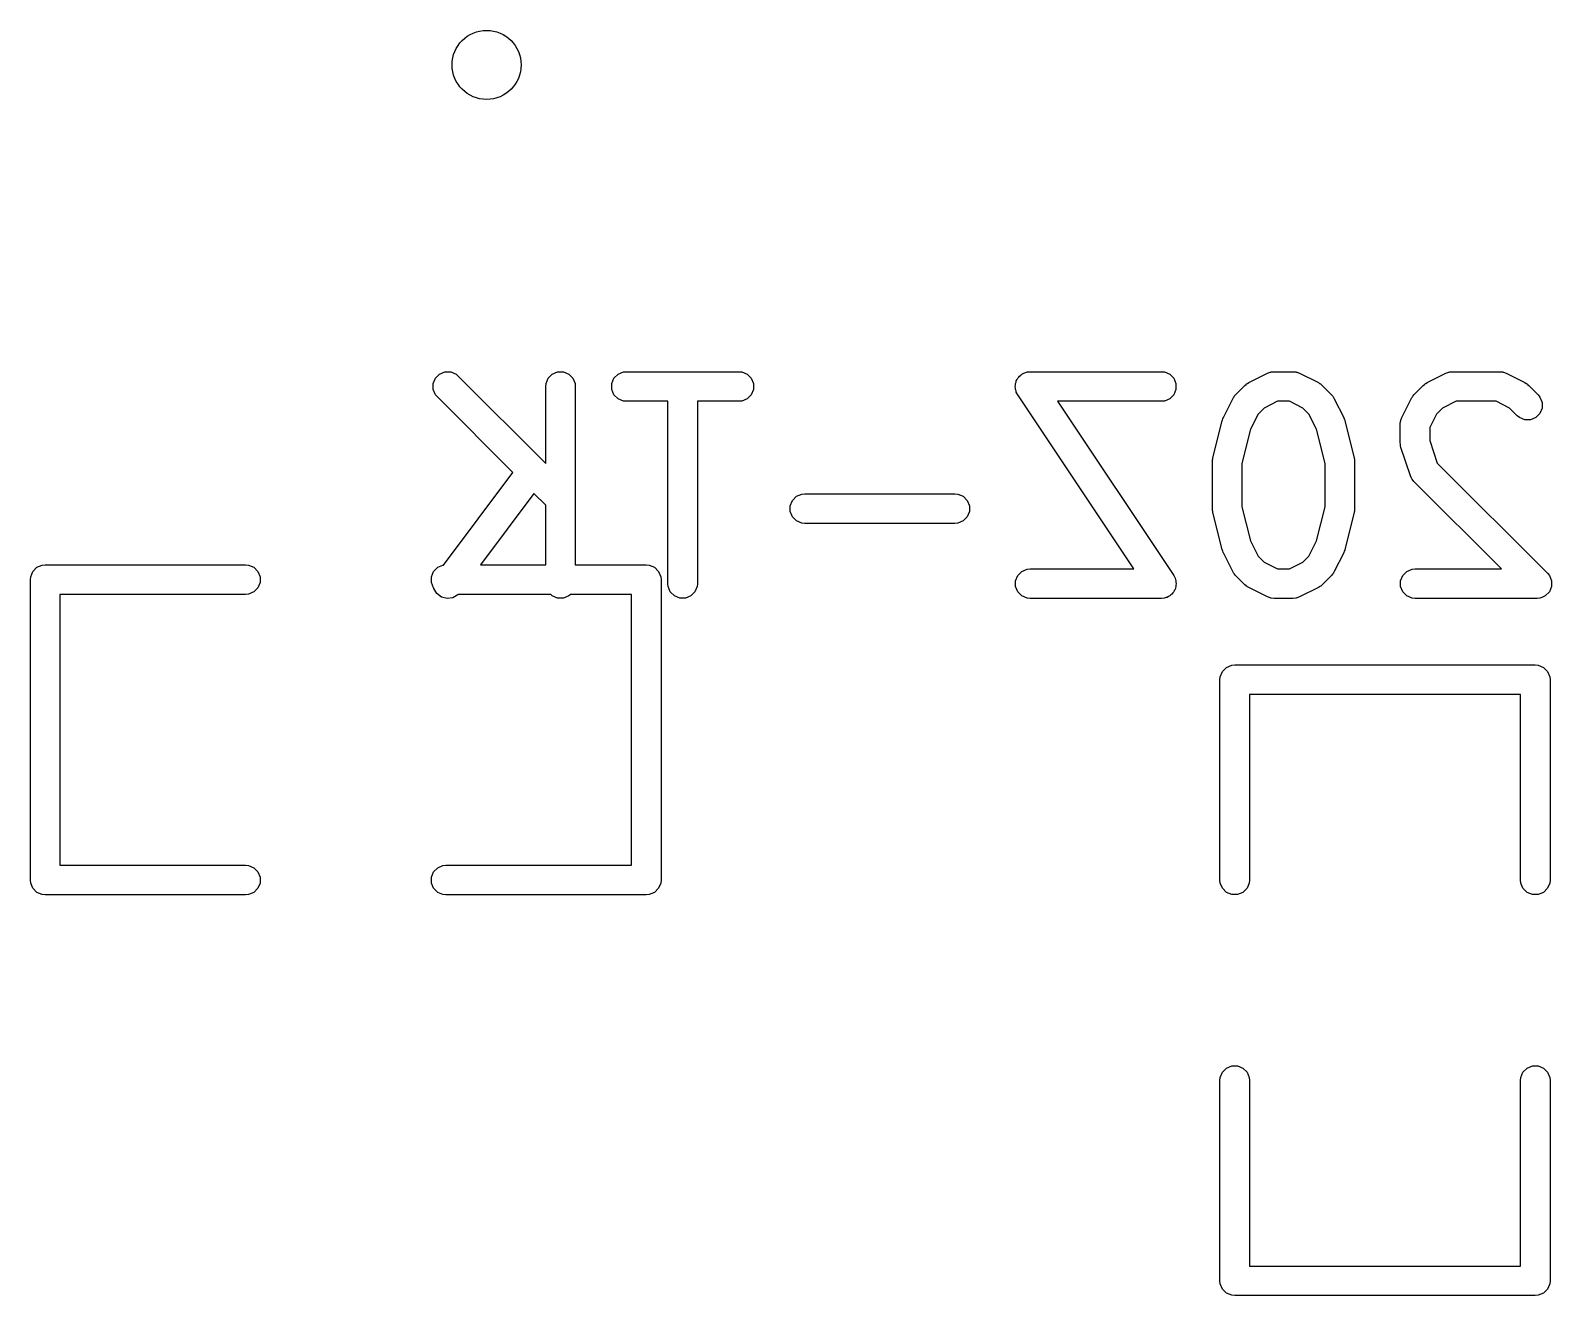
# Model space of a CAD drawing. Extents: x -2.1 to 1.75, y 0.25 to 2.72.
# Drawn here: x -1.3705 to -1.0667, y 1.582 to 1.8346 of the extents above; entities that cross this region are included whole.
import ezdxf

# ---------------------------------------------------------------- set-up
doc = ezdxf.new("R2010")
doc.units = 0
doc.header["$MEASUREMENT"] = 0
doc.layers.add('BLACK', color=7, linetype='CONTINUOUS')

msp = doc.modelspace()

# ---------------------------------------------------------------- linework, layer by layer
at = {"layer": 'BLACK', "linetype": 'CONTINUOUS'}
for p, q in [((-1.29001, 1.76413), (-1.28957, 1.76519)), ((-1.28957, 1.76519), (-1.28875, 1.76601)), ((-1.28875, 1.76601), (-1.28769, 1.76645)), ((-1.28769, 1.76645), (-1.28654, 1.76645)), ((-1.28654, 1.76645), (-1.28547, 1.76601)), ((-1.28547, 1.76601), (-1.28503, 1.76564)), ((-1.28503, 1.76564), (-1.26757, 1.74818)), ((-1.26751, 1.76413), (-1.26707, 1.76519)), ((-1.26707, 1.76519), (-1.26626, 1.76601)), ((-1.26626, 1.76601), (-1.26519, 1.76645)), ((-1.26519, 1.76645), (-1.26404, 1.76645)), ((-1.26404, 1.76645), (-1.26298, 1.76601)), ((-1.26298, 1.76601), (-1.26216, 1.76519)), ((-1.26216, 1.76519), (-1.26172, 1.76413)), ((-1.25439, 1.76413), (-1.25395, 1.76519)), ((-1.25395, 1.76519), (-1.25313, 1.76601)), ((-1.25313, 1.76601), (-1.25207, 1.76645)), ((-1.25207, 1.76645), (-1.25149, 1.7665)), ((-1.25149, 1.7665), (-1.229, 1.7665)), ((-1.229, 1.7665), (-1.22842, 1.76645)), ((-1.22842, 1.76645), (-1.22736, 1.76601)), ((-1.22736, 1.76601), (-1.22654, 1.76519)), ((-1.22654, 1.76519), (-1.2261, 1.76413)), ((-1.17366, 1.7644), (-1.17361, 1.76468)), ((-1.17361, 1.76468), (-1.17344, 1.76492)), ((-1.17344, 1.76492), (-1.17333, 1.76519)), ((-1.17333, 1.76519), (-1.17313, 1.7654)), ((-1.17313, 1.7654), (-1.17296, 1.76564)), ((-1.17296, 1.76564), (-1.17272, 1.7658)), ((-1.17272, 1.7658), (-1.17252, 1.76601)), ((-1.17252, 1.76601), (-1.17225, 1.76612)), ((-1.17225, 1.76612), (-1.17201, 1.76628)), ((-1.17201, 1.76628), (-1.17172, 1.76634)), ((-1.17172, 1.76634), (-1.17145, 1.76645)), ((-1.17145, 1.76645), (-1.17088, 1.7665)), ((-1.17088, 1.7665), (-1.14463, 1.7665)), ((-1.14463, 1.7665), (-1.14406, 1.76645)), ((-1.14406, 1.76645), (-1.14299, 1.76601)), ((-1.14299, 1.76601), (-1.14218, 1.76519)), ((-1.14218, 1.76519), (-1.14174, 1.76413)), ((-1.1272, 1.76432), (-1.12345, 1.76619)), ((-1.12345, 1.76619), (-1.12291, 1.7664)), ((-1.12291, 1.7664), (-1.12281, 1.76641)), ((-1.12281, 1.76641), (-1.12271, 1.76645)), ((-1.12271, 1.76645), (-1.12213, 1.7665)), ((-1.12213, 1.7665), (-1.11838, 1.7665)), ((-1.11838, 1.7665), (-1.11781, 1.76645)), ((-1.11781, 1.76645), (-1.11771, 1.76641)), ((-1.11771, 1.76641), (-1.11761, 1.7664)), ((-1.11761, 1.7664), (-1.11706, 1.76619)), ((-1.11706, 1.76619), (-1.11331, 1.76432)), ((-1.09158, 1.76432), (-1.08783, 1.76619)), ((-1.08783, 1.76619), (-1.08729, 1.7664)), ((-1.08729, 1.7664), (-1.08719, 1.76641)), ((-1.08719, 1.76641), (-1.08709, 1.76645)), ((-1.08709, 1.76645), (-1.08651, 1.7665)), ((-1.08651, 1.7665), (-1.07714, 1.7665)), ((-1.07714, 1.7665), (-1.07656, 1.76645)), ((-1.07656, 1.76645), (-1.07647, 1.76641)), ((-1.07647, 1.76641), (-1.07636, 1.7664)), ((-1.07636, 1.7664), (-1.07582, 1.76619)), ((-1.07582, 1.76619), (-1.07207, 1.76432)), ((-1.29001, 1.76297), (-1.29001, 1.76413)), ((-1.28957, 1.76191), (-1.29001, 1.76297)), ((-1.2892, 1.76146), (-1.28957, 1.76191)), ((-1.26757, 1.76355), (-1.26751, 1.76413)), ((-1.26757, 1.74818), (-1.26757, 1.76355)), ((-1.26172, 1.76413), (-1.26166, 1.76355)), ((-1.26166, 1.76355), (-1.26166, 1.72795)), ((-1.25439, 1.76297), (-1.25439, 1.76413)), ((-1.25395, 1.76191), (-1.25439, 1.76297)), ((-1.25313, 1.7611), (-1.25395, 1.76191)), ((-1.22654, 1.76191), (-1.22736, 1.7611)), ((-1.2261, 1.76297), (-1.22654, 1.76191)), ((-1.2261, 1.76413), (-1.2261, 1.76297)), ((-1.17383, 1.76355), (-1.17377, 1.76384)), ((-1.17377, 1.76327), (-1.17383, 1.76355)), ((-1.17377, 1.76413), (-1.17366, 1.7644)), ((-1.17377, 1.76384), (-1.17377, 1.76413)), ((-1.17377, 1.76297), (-1.17377, 1.76327)), ((-1.17366, 1.76271), (-1.17377, 1.76297)), ((-1.17361, 1.76242), (-1.17366, 1.76271)), ((-1.17334, 1.76191), (-1.17361, 1.76242)), ((-1.15015, 1.72713), (-1.17334, 1.76191)), ((-1.14218, 1.76191), (-1.14299, 1.7611)), ((-1.14174, 1.76297), (-1.14218, 1.76191)), ((-1.14174, 1.76413), (-1.14174, 1.76297)), ((-1.13021, 1.76144), (-1.13015, 1.76152)), ((-1.13015, 1.76152), (-1.13009, 1.76161)), ((-1.13009, 1.76161), (-1.13003, 1.76166)), ((-1.13003, 1.76166), (-1.12985, 1.76189)), ((-1.12985, 1.76189), (-1.12797, 1.76376)), ((-1.12797, 1.76376), (-1.12775, 1.76395)), ((-1.12775, 1.76395), (-1.12769, 1.76401)), ((-1.12769, 1.76401), (-1.12761, 1.76406)), ((-1.12761, 1.76406), (-1.12752, 1.76413)), ((-1.12752, 1.76413), (-1.12745, 1.76416)), ((-1.12745, 1.76416), (-1.1272, 1.76432)), ((-1.11331, 1.76432), (-1.11307, 1.76416)), ((-1.11307, 1.76416), (-1.11299, 1.76413)), ((-1.11299, 1.76413), (-1.11291, 1.76406)), ((-1.11291, 1.76406), (-1.11282, 1.76401)), ((-1.11282, 1.76401), (-1.11277, 1.76395)), ((-1.11277, 1.76395), (-1.11255, 1.76376)), ((-1.11255, 1.76376), (-1.11067, 1.76189)), ((-1.11067, 1.76189), (-1.11049, 1.76166)), ((-1.11049, 1.76166), (-1.11043, 1.76161)), ((-1.11043, 1.76161), (-1.11037, 1.76152)), ((-1.11037, 1.76152), (-1.11031, 1.76144)), ((-1.09459, 1.76144), (-1.09453, 1.76152)), ((-1.09453, 1.76152), (-1.09447, 1.76161)), ((-1.09447, 1.76161), (-1.09441, 1.76166)), ((-1.09441, 1.76166), (-1.09423, 1.76189)), ((-1.09423, 1.76189), (-1.09235, 1.76376)), ((-1.09235, 1.76376), (-1.09213, 1.76395)), ((-1.09213, 1.76395), (-1.09207, 1.76401)), ((-1.09207, 1.76401), (-1.09198, 1.76406)), ((-1.09198, 1.76406), (-1.0919, 1.76413)), ((-1.0919, 1.76413), (-1.09183, 1.76416)), ((-1.09183, 1.76416), (-1.09158, 1.76432)), ((-1.07207, 1.76432), (-1.07182, 1.76416)), ((-1.07182, 1.76416), (-1.07175, 1.76413)), ((-1.07175, 1.76413), (-1.07167, 1.76406)), ((-1.07167, 1.76406), (-1.07158, 1.76401)), ((-1.07158, 1.76401), (-1.07153, 1.76395)), ((-1.07153, 1.76395), (-1.0713, 1.76376)), ((-1.0713, 1.76376), (-1.06943, 1.76189)), ((-1.06943, 1.76189), (-1.06906, 1.76144)), ((-1.27414, 1.7464), (-1.2892, 1.76146)), ((-1.25207, 1.76065), (-1.25313, 1.7611)), ((-1.25149, 1.7606), (-1.25207, 1.76065)), ((-1.2432, 1.7606), (-1.25149, 1.7606)), ((-1.2432, 1.72418), (-1.2432, 1.7606)), ((-1.229, 1.7606), (-1.23729, 1.7606)), ((-1.23729, 1.7606), (-1.23729, 1.72418)), ((-1.22842, 1.76065), (-1.229, 1.7606)), ((-1.22736, 1.7611), (-1.22842, 1.76065)), ((-1.14463, 1.7606), (-1.16536, 1.7606)), ((-1.16536, 1.7606), (-1.14217, 1.72582)), ((-1.14406, 1.76065), (-1.14463, 1.7606)), ((-1.14299, 1.7611), (-1.14406, 1.76065)), ((-1.13227, 1.75737), (-1.1304, 1.76112)), ((-1.1304, 1.76112), (-1.13024, 1.76137)), ((-1.13024, 1.76137), (-1.13021, 1.76144)), ((-1.12413, 1.75925), (-1.12533, 1.75805)), ((-1.12144, 1.7606), (-1.12413, 1.75925)), ((-1.11908, 1.7606), (-1.12144, 1.7606)), ((-1.11638, 1.75925), (-1.11908, 1.7606)), ((-1.11519, 1.75805), (-1.11638, 1.75925)), ((-1.11031, 1.76144), (-1.11028, 1.76137)), ((-1.11028, 1.76137), (-1.11012, 1.76112)), ((-1.11012, 1.76112), (-1.10824, 1.75737)), ((-1.09665, 1.75737), (-1.09478, 1.76112)), ((-1.09478, 1.76112), (-1.09462, 1.76137)), ((-1.09462, 1.76137), (-1.09459, 1.76144)), ((-1.08851, 1.75925), (-1.08971, 1.75805)), ((-1.08582, 1.7606), (-1.08851, 1.75925)), ((-1.07784, 1.7606), (-1.08582, 1.7606)), ((-1.07514, 1.75925), (-1.07784, 1.7606)), ((-1.0736, 1.75771), (-1.07514, 1.75925)), ((-1.06906, 1.76144), (-1.06862, 1.76038)), ((-1.06862, 1.75922), (-1.06906, 1.75816)), ((-1.06862, 1.76038), (-1.06862, 1.75922)), ((-1.13437, 1.74927), (-1.1325, 1.75677)), ((-1.1325, 1.75677), (-1.13248, 1.75681)), ((-1.13248, 1.75683), (-1.13239, 1.75707)), ((-1.13248, 1.75681), (-1.13248, 1.75683)), ((-1.13239, 1.75707), (-1.1323, 1.75731)), ((-1.1323, 1.75731), (-1.13229, 1.75733)), ((-1.13229, 1.75733), (-1.13227, 1.75737)), ((-1.12533, 1.75805), (-1.12685, 1.75502)), ((-1.11367, 1.75502), (-1.11519, 1.75805)), ((-1.10824, 1.75737), (-1.10823, 1.75733)), ((-1.10823, 1.75733), (-1.10822, 1.75731)), ((-1.10822, 1.75731), (-1.10813, 1.75707)), ((-1.10813, 1.75707), (-1.10804, 1.75683)), ((-1.10804, 1.75683), (-1.10804, 1.75681)), ((-1.10804, 1.75681), (-1.10802, 1.75677)), ((-1.10802, 1.75677), (-1.10615, 1.74927)), ((-1.09697, 1.75605), (-1.09691, 1.75663)), ((-1.09697, 1.7523), (-1.09697, 1.75605)), ((-1.09691, 1.75663), (-1.09687, 1.75673)), ((-1.09687, 1.75673), (-1.09686, 1.75683)), ((-1.09686, 1.75683), (-1.09665, 1.75737)), ((-1.08971, 1.75805), (-1.09106, 1.75535)), ((-1.07316, 1.75735), (-1.0736, 1.75771)), ((-1.07209, 1.7569), (-1.07316, 1.75735)), ((-1.07094, 1.7569), (-1.07209, 1.7569)), ((-1.06988, 1.75735), (-1.07094, 1.7569)), ((-1.06906, 1.75816), (-1.06988, 1.75735)), ((-1.12685, 1.75502), (-1.12856, 1.74819)), ((-1.11196, 1.74819), (-1.11367, 1.75502)), ((-1.09106, 1.75535), (-1.09106, 1.75278)), ((-1.09106, 1.75278), (-1.08956, 1.74827)), ((-1.09694, 1.75201), (-1.09697, 1.7523)), ((-1.09694, 1.75193), (-1.09694, 1.75201)), ((-1.09692, 1.75183), (-1.09694, 1.75193)), ((-1.09691, 1.75173), (-1.09692, 1.75183)), ((-1.09688, 1.75165), (-1.09691, 1.75173)), ((-1.09681, 1.75137), (-1.09688, 1.75165)), ((-1.09494, 1.74574), (-1.09681, 1.75137)), ((-1.28801, 1.7279), (-1.27414, 1.7464)), ((-1.13446, 1.7487), (-1.13443, 1.74891)), ((-1.13445, 1.74865), (-1.13446, 1.7487)), ((-1.13446, 1.74855), (-1.13445, 1.74865)), ((-1.13446, 1.73918), (-1.13446, 1.74855)), ((-1.13443, 1.74891), (-1.1344, 1.74913)), ((-1.1344, 1.74913), (-1.13439, 1.74917)), ((-1.13439, 1.74917), (-1.13437, 1.74927)), ((-1.12856, 1.74819), (-1.12856, 1.73954)), ((-1.11196, 1.73954), (-1.11196, 1.74819)), ((-1.10615, 1.74927), (-1.10613, 1.74917)), ((-1.10613, 1.74917), (-1.10612, 1.74913)), ((-1.10612, 1.74913), (-1.10609, 1.74891)), ((-1.10609, 1.74891), (-1.10606, 1.7487)), ((-1.10606, 1.7487), (-1.10607, 1.74865)), ((-1.10607, 1.74865), (-1.10606, 1.74855)), ((-1.10606, 1.74855), (-1.10606, 1.73918)), ((-1.08956, 1.74827), (-1.06755, 1.72627)), ((-1.0947, 1.74522), (-1.09494, 1.74574)), ((-1.09463, 1.74514), (-1.0947, 1.74522)), ((-1.09459, 1.74504), (-1.09463, 1.74514)), ((-1.09423, 1.74459), (-1.09459, 1.74504)), ((-1.07677, 1.72713), (-1.09423, 1.74459)), ((-1.26992, 1.74218), (-1.28059, 1.72795)), ((-1.26757, 1.73983), (-1.26992, 1.74218)), ((-1.21877, 1.73975), (-1.21833, 1.74082)), ((-1.21833, 1.74082), (-1.21751, 1.74163)), ((-1.21751, 1.74163), (-1.21645, 1.74207)), ((-1.21645, 1.74207), (-1.21587, 1.74213)), ((-1.21587, 1.74213), (-1.18588, 1.74213)), ((-1.18588, 1.74213), (-1.1853, 1.74207)), ((-1.1853, 1.74207), (-1.18424, 1.74163)), ((-1.18424, 1.74163), (-1.18342, 1.74082)), ((-1.18342, 1.74082), (-1.18298, 1.73975)), ((-1.26757, 1.72795), (-1.26757, 1.73983)), ((-1.21877, 1.7386), (-1.21877, 1.73975)), ((-1.21833, 1.73754), (-1.21877, 1.7386)), ((-1.21751, 1.73672), (-1.21833, 1.73754)), ((-1.18342, 1.73754), (-1.18424, 1.73672)), ((-1.18298, 1.7386), (-1.18342, 1.73754)), ((-1.18298, 1.73975), (-1.18298, 1.7386)), ((-1.13445, 1.73908), (-1.13446, 1.73918)), ((-1.13446, 1.73903), (-1.13445, 1.73908)), ((-1.13443, 1.73882), (-1.13446, 1.73903)), ((-1.1344, 1.7386), (-1.13443, 1.73882)), ((-1.13439, 1.73856), (-1.1344, 1.7386)), ((-1.13437, 1.73846), (-1.13439, 1.73856)), ((-1.1325, 1.73096), (-1.13437, 1.73846)), ((-1.12856, 1.73954), (-1.12685, 1.73271)), ((-1.11367, 1.73271), (-1.11196, 1.73954)), ((-1.10615, 1.73846), (-1.10802, 1.73096)), ((-1.10613, 1.73856), (-1.10615, 1.73846)), ((-1.10612, 1.7386), (-1.10613, 1.73856)), ((-1.10609, 1.73882), (-1.10612, 1.7386)), ((-1.10606, 1.73903), (-1.10609, 1.73882)), ((-1.10606, 1.73918), (-1.10607, 1.73908)), ((-1.10607, 1.73908), (-1.10606, 1.73903)), ((-1.21645, 1.73628), (-1.21751, 1.73672)), ((-1.21587, 1.73623), (-1.21645, 1.73628)), ((-1.18588, 1.73623), (-1.21587, 1.73623)), ((-1.1853, 1.73628), (-1.18588, 1.73623)), ((-1.18424, 1.73672), (-1.1853, 1.73628)), ((-1.12685, 1.73271), (-1.12533, 1.72968)), ((-1.11519, 1.72968), (-1.11367, 1.73271)), ((-1.13248, 1.73092), (-1.1325, 1.73096)), ((-1.13248, 1.7309), (-1.13248, 1.73092)), ((-1.13239, 1.73066), (-1.13248, 1.7309)), ((-1.1323, 1.73042), (-1.13239, 1.73066)), ((-1.13229, 1.7304), (-1.1323, 1.73042)), ((-1.13227, 1.73036), (-1.13229, 1.7304)), ((-1.1304, 1.72661), (-1.13227, 1.73036)), ((-1.12533, 1.72968), (-1.12413, 1.72848)), ((-1.12413, 1.72848), (-1.12144, 1.72713)), ((-1.11908, 1.72713), (-1.11638, 1.72848)), ((-1.11638, 1.72848), (-1.11519, 1.72968)), ((-1.10824, 1.73036), (-1.11012, 1.72661)), ((-1.10823, 1.7304), (-1.10824, 1.73036)), ((-1.10822, 1.73042), (-1.10823, 1.7304)), ((-1.10813, 1.73066), (-1.10822, 1.73042)), ((-1.10804, 1.7309), (-1.10813, 1.73066)), ((-1.10802, 1.73096), (-1.10804, 1.73092)), ((-1.10804, 1.73092), (-1.10804, 1.7309)), ((-1.37045, 1.725), (-1.3704, 1.72558)), ((-1.3704, 1.72558), (-1.36996, 1.72664)), ((-1.36996, 1.72664), (-1.36914, 1.72746)), ((-1.36914, 1.72746), (-1.36808, 1.7279)), ((-1.36808, 1.7279), (-1.3675, 1.72795)), ((-1.3675, 1.72795), (-1.3275, 1.72795)), ((-1.3275, 1.72795), (-1.32692, 1.7279)), ((-1.32692, 1.7279), (-1.32586, 1.72746)), ((-1.32586, 1.72746), (-1.32504, 1.72664)), ((-1.32504, 1.72664), (-1.3246, 1.72558)), ((-1.3246, 1.72558), (-1.3246, 1.72442)), ((-1.2904, 1.72558), (-1.28996, 1.72664)), ((-1.2904, 1.72442), (-1.2904, 1.72558)), ((-1.28996, 1.72664), (-1.28914, 1.72746)), ((-1.28914, 1.72746), (-1.28808, 1.7279)), ((-1.28808, 1.7279), (-1.28801, 1.7279)), ((-1.28059, 1.72795), (-1.26757, 1.72795)), ((-1.26166, 1.72795), (-1.2475, 1.72795)), ((-1.2475, 1.72795), (-1.24692, 1.7279)), ((-1.24692, 1.7279), (-1.24586, 1.72746)), ((-1.24586, 1.72746), (-1.24504, 1.72664)), ((-1.24504, 1.72664), (-1.2446, 1.72558)), ((-1.2446, 1.72558), (-1.24455, 1.725)), ((-1.17377, 1.72476), (-1.17333, 1.72582)), ((-1.17333, 1.72582), (-1.17252, 1.72664)), ((-1.17252, 1.72664), (-1.17145, 1.72708)), ((-1.17145, 1.72708), (-1.17088, 1.72713)), ((-1.17088, 1.72713), (-1.15015, 1.72713)), ((-1.14217, 1.72582), (-1.1419, 1.72531)), ((-1.1419, 1.72531), (-1.14185, 1.72502)), ((-1.13024, 1.72636), (-1.1304, 1.72661)), ((-1.13021, 1.72629), (-1.13024, 1.72636)), ((-1.13015, 1.72621), (-1.13021, 1.72629)), ((-1.13009, 1.72612), (-1.13015, 1.72621)), ((-1.13003, 1.72607), (-1.13009, 1.72612)), ((-1.12985, 1.72584), (-1.13003, 1.72607)), ((-1.12797, 1.72397), (-1.12985, 1.72584)), ((-1.12144, 1.72713), (-1.11908, 1.72713)), ((-1.11067, 1.72584), (-1.11255, 1.72397)), ((-1.11049, 1.72607), (-1.11067, 1.72584)), ((-1.11043, 1.72612), (-1.11049, 1.72607)), ((-1.11037, 1.72621), (-1.11043, 1.72612)), ((-1.11031, 1.72629), (-1.11037, 1.72621)), ((-1.11028, 1.72636), (-1.11031, 1.72629)), ((-1.11012, 1.72661), (-1.11028, 1.72636)), ((-1.09691, 1.72476), (-1.09647, 1.72582)), ((-1.09647, 1.72582), (-1.09565, 1.72664)), ((-1.09565, 1.72664), (-1.09459, 1.72708)), ((-1.09459, 1.72708), (-1.09401, 1.72713)), ((-1.09401, 1.72713), (-1.07677, 1.72713)), ((-1.06755, 1.72627), (-1.06719, 1.72582)), ((-1.06719, 1.72582), (-1.06675, 1.72476)), ((-1.37045, 1.665), (-1.37045, 1.725)), ((-1.3275, 1.72205), (-1.36455, 1.72205)), ((-1.36455, 1.72205), (-1.36455, 1.66795)), ((-1.32692, 1.7221), (-1.3275, 1.72205)), ((-1.32586, 1.72254), (-1.32692, 1.7221)), ((-1.32504, 1.72336), (-1.32586, 1.72254)), ((-1.3246, 1.72442), (-1.32504, 1.72336)), ((-1.28996, 1.72336), (-1.2904, 1.72442)), ((-1.28992, 1.72332), (-1.28996, 1.72336)), ((-1.2899, 1.7232), (-1.28992, 1.72332)), ((-1.28931, 1.72221), (-1.2899, 1.7232)), ((-1.28839, 1.72152), (-1.28931, 1.72221)), ((-1.28508, 1.72205), (-1.28514, 1.72198)), ((-1.26658, 1.72205), (-1.28508, 1.72205)), ((-1.26626, 1.72173), (-1.26658, 1.72205)), ((-1.26265, 1.72205), (-1.26298, 1.72173)), ((-1.25045, 1.72205), (-1.26265, 1.72205)), ((-1.25045, 1.66795), (-1.25045, 1.72205)), ((-1.24455, 1.725), (-1.24455, 1.665)), ((-1.24314, 1.7236), (-1.2432, 1.72418)), ((-1.2427, 1.72254), (-1.24314, 1.7236)), ((-1.24189, 1.72173), (-1.2427, 1.72254)), ((-1.23779, 1.72254), (-1.2386, 1.72173)), ((-1.23735, 1.7236), (-1.23779, 1.72254)), ((-1.23729, 1.72418), (-1.23735, 1.7236)), ((-1.17377, 1.7236), (-1.17377, 1.72476)), ((-1.17333, 1.72254), (-1.17377, 1.7236)), ((-1.17252, 1.72173), (-1.17333, 1.72254)), ((-1.14255, 1.72209), (-1.14279, 1.72193)), ((-1.14238, 1.72233), (-1.14255, 1.72209)), ((-1.14218, 1.72254), (-1.14238, 1.72233)), ((-1.14207, 1.72281), (-1.14218, 1.72254)), ((-1.1419, 1.72305), (-1.14207, 1.72281)), ((-1.14185, 1.72333), (-1.1419, 1.72305)), ((-1.14185, 1.72502), (-1.14174, 1.72476)), ((-1.14174, 1.7236), (-1.14185, 1.72333)), ((-1.14174, 1.72476), (-1.14174, 1.72446)), ((-1.14174, 1.72446), (-1.14168, 1.72418)), ((-1.14168, 1.72418), (-1.14174, 1.72389)), ((-1.14174, 1.72389), (-1.14174, 1.7236)), ((-1.12775, 1.72378), (-1.12797, 1.72397)), ((-1.12769, 1.72372), (-1.12775, 1.72378)), ((-1.12761, 1.72367), (-1.12769, 1.72372)), ((-1.12752, 1.7236), (-1.12761, 1.72367)), ((-1.12745, 1.72357), (-1.12752, 1.7236)), ((-1.1272, 1.72341), (-1.12745, 1.72357)), ((-1.12345, 1.72154), (-1.1272, 1.72341)), ((-1.11331, 1.72341), (-1.11706, 1.72154)), ((-1.11307, 1.72357), (-1.11331, 1.72341)), ((-1.11299, 1.7236), (-1.11307, 1.72357)), ((-1.11291, 1.72367), (-1.11299, 1.7236)), ((-1.11282, 1.72372), (-1.11291, 1.72367)), ((-1.11277, 1.72378), (-1.11282, 1.72372)), ((-1.11255, 1.72397), (-1.11277, 1.72378)), ((-1.09691, 1.7236), (-1.09691, 1.72476)), ((-1.09647, 1.72254), (-1.09691, 1.7236)), ((-1.09565, 1.72173), (-1.09647, 1.72254)), ((-1.06719, 1.72254), (-1.068, 1.72173)), ((-1.06675, 1.7236), (-1.06719, 1.72254)), ((-1.06675, 1.72476), (-1.06675, 1.7236)), ((-1.28727, 1.72123), (-1.28839, 1.72152)), ((-1.28613, 1.72139), (-1.28727, 1.72123)), ((-1.28514, 1.72198), (-1.28613, 1.72139)), ((-1.26519, 1.72128), (-1.26626, 1.72173)), ((-1.26404, 1.72128), (-1.26519, 1.72128)), ((-1.26298, 1.72173), (-1.26404, 1.72128)), ((-1.24082, 1.72128), (-1.24189, 1.72173)), ((-1.23967, 1.72128), (-1.24082, 1.72128)), ((-1.2386, 1.72173), (-1.23967, 1.72128)), ((-1.17145, 1.72128), (-1.17252, 1.72173)), ((-1.17088, 1.72123), (-1.17145, 1.72128)), ((-1.14463, 1.72123), (-1.17088, 1.72123)), ((-1.14406, 1.72128), (-1.14463, 1.72123)), ((-1.14463, 1.72123), (-1.14463, 1.72123)), ((-1.14379, 1.7214), (-1.14406, 1.72128)), ((-1.1435, 1.72145), (-1.14379, 1.7214)), ((-1.14326, 1.72161), (-1.1435, 1.72145)), ((-1.14299, 1.72173), (-1.14326, 1.72161)), ((-1.14279, 1.72193), (-1.14299, 1.72173)), ((-1.12291, 1.72133), (-1.12345, 1.72154)), ((-1.12281, 1.72132), (-1.12291, 1.72133)), ((-1.12271, 1.72128), (-1.12281, 1.72132)), ((-1.12213, 1.72123), (-1.12271, 1.72128)), ((-1.11838, 1.72123), (-1.12213, 1.72123)), ((-1.11781, 1.72128), (-1.11838, 1.72123)), ((-1.11771, 1.72132), (-1.11781, 1.72128)), ((-1.11761, 1.72133), (-1.11771, 1.72132)), ((-1.11706, 1.72154), (-1.11761, 1.72133)), ((-1.09459, 1.72128), (-1.09565, 1.72173)), ((-1.09401, 1.72123), (-1.09459, 1.72128)), ((-1.06964, 1.72123), (-1.09401, 1.72123)), ((-1.06906, 1.72128), (-1.06964, 1.72123)), ((-1.06866, 1.72145), (-1.06906, 1.72128)), ((-1.068, 1.72173), (-1.06866, 1.72145)), ((-1.13246, 1.70664), (-1.13164, 1.70746)), ((-1.13164, 1.70746), (-1.13058, 1.7079)), ((-1.13058, 1.7079), (-1.13, 1.70795)), ((-1.13, 1.70795), (-1.07, 1.70795)), ((-1.07, 1.70795), (-1.06942, 1.7079)), ((-1.06942, 1.7079), (-1.06836, 1.70746)), ((-1.06836, 1.70746), (-1.06754, 1.70664)), ((-1.13295, 1.705), (-1.1329, 1.70558)), ((-1.13295, 1.665), (-1.13295, 1.705)), ((-1.1329, 1.70558), (-1.13246, 1.70664)), ((-1.06754, 1.70664), (-1.0671, 1.70558)), ((-1.0671, 1.70558), (-1.06705, 1.705)), ((-1.06705, 1.705), (-1.06705, 1.665)), ((-1.07295, 1.70205), (-1.12705, 1.70205)), ((-1.12705, 1.70205), (-1.12705, 1.665)), ((-1.07295, 1.665), (-1.07295, 1.70205)), ((-1.36455, 1.66795), (-1.3275, 1.66795)), ((-1.3275, 1.66795), (-1.32692, 1.6679)), ((-1.32692, 1.6679), (-1.32586, 1.66746)), ((-1.32586, 1.66746), (-1.32504, 1.66664)), ((-1.28996, 1.66664), (-1.28914, 1.66746)), ((-1.28914, 1.66746), (-1.28808, 1.6679)), ((-1.28808, 1.6679), (-1.2875, 1.66795)), ((-1.2875, 1.66795), (-1.25045, 1.66795)), ((-1.3704, 1.66442), (-1.37045, 1.665)), ((-1.36996, 1.66336), (-1.3704, 1.66442)), ((-1.32504, 1.66664), (-1.3246, 1.66558)), ((-1.3246, 1.66442), (-1.32504, 1.66336)), ((-1.3246, 1.66558), (-1.3246, 1.66442)), ((-1.2904, 1.66558), (-1.28996, 1.66664)), ((-1.2904, 1.66442), (-1.2904, 1.66558)), ((-1.28996, 1.66336), (-1.2904, 1.66442)), ((-1.2446, 1.66442), (-1.24504, 1.66336)), ((-1.24455, 1.665), (-1.2446, 1.66442)), ((-1.1329, 1.66442), (-1.13295, 1.665)), ((-1.13246, 1.66336), (-1.1329, 1.66442)), ((-1.1271, 1.66442), (-1.12754, 1.66336)), ((-1.12705, 1.665), (-1.1271, 1.66442)), ((-1.0729, 1.66442), (-1.07295, 1.665)), ((-1.07246, 1.66336), (-1.0729, 1.66442)), ((-1.0671, 1.66442), (-1.06754, 1.66336)), ((-1.06705, 1.665), (-1.0671, 1.66442)), ((-1.36914, 1.66254), (-1.36996, 1.66336)), ((-1.36808, 1.6621), (-1.36914, 1.66254)), ((-1.3675, 1.66205), (-1.36808, 1.6621)), ((-1.3275, 1.66205), (-1.3675, 1.66205)), ((-1.32692, 1.6621), (-1.3275, 1.66205)), ((-1.32586, 1.66254), (-1.32692, 1.6621)), ((-1.32504, 1.66336), (-1.32586, 1.66254)), ((-1.28914, 1.66254), (-1.28996, 1.66336)), ((-1.28808, 1.6621), (-1.28914, 1.66254)), ((-1.2875, 1.66205), (-1.28808, 1.6621)), ((-1.2475, 1.66205), (-1.2875, 1.66205)), ((-1.24692, 1.6621), (-1.2475, 1.66205)), ((-1.24586, 1.66254), (-1.24692, 1.6621)), ((-1.24504, 1.66336), (-1.24586, 1.66254)), ((-1.13164, 1.66254), (-1.13246, 1.66336)), ((-1.13058, 1.6621), (-1.13164, 1.66254)), ((-1.12942, 1.6621), (-1.13058, 1.6621)), ((-1.12836, 1.66254), (-1.12942, 1.6621)), ((-1.12754, 1.66336), (-1.12836, 1.66254)), ((-1.07164, 1.66254), (-1.07246, 1.66336)), ((-1.07058, 1.6621), (-1.07164, 1.66254)), ((-1.06942, 1.6621), (-1.07058, 1.6621)), ((-1.06836, 1.66254), (-1.06942, 1.6621)), ((-1.06754, 1.66336), (-1.06836, 1.66254)), ((-1.13164, 1.62746), (-1.13058, 1.6279)), ((-1.13058, 1.6279), (-1.12942, 1.6279)), ((-1.12942, 1.6279), (-1.12836, 1.62746)), ((-1.07164, 1.62746), (-1.07058, 1.6279)), ((-1.07058, 1.6279), (-1.06942, 1.6279)), ((-1.06942, 1.6279), (-1.06836, 1.62746)), ((-1.13295, 1.625), (-1.1329, 1.62558)), ((-1.13295, 1.585), (-1.13295, 1.625)), ((-1.1329, 1.62558), (-1.13246, 1.62664)), ((-1.13246, 1.62664), (-1.13164, 1.62746)), ((-1.12836, 1.62746), (-1.12754, 1.62664)), ((-1.12754, 1.62664), (-1.1271, 1.62558)), ((-1.1271, 1.62558), (-1.12705, 1.625)), ((-1.12705, 1.625), (-1.12705, 1.58795)), ((-1.07295, 1.625), (-1.0729, 1.62558)), ((-1.07295, 1.58795), (-1.07295, 1.625)), ((-1.0729, 1.62558), (-1.07246, 1.62664)), ((-1.07246, 1.62664), (-1.07164, 1.62746)), ((-1.06836, 1.62746), (-1.06754, 1.62664)), ((-1.06754, 1.62664), (-1.0671, 1.62558)), ((-1.0671, 1.62558), (-1.06705, 1.625)), ((-1.06705, 1.625), (-1.06705, 1.585)), ((-1.12705, 1.58795), (-1.07295, 1.58795)), ((-1.1329, 1.58442), (-1.13295, 1.585)), ((-1.13246, 1.58336), (-1.1329, 1.58442)), ((-1.13164, 1.58254), (-1.13246, 1.58336)), ((-1.13058, 1.5821), (-1.13164, 1.58254)), ((-1.06836, 1.58254), (-1.06942, 1.5821)), ((-1.06754, 1.58336), (-1.06836, 1.58254)), ((-1.0671, 1.58442), (-1.06754, 1.58336)), ((-1.06705, 1.585), (-1.0671, 1.58442)), ((-1.13, 1.58205), (-1.13058, 1.5821)), ((-1.07, 1.58205), (-1.13, 1.58205)), ((-1.06942, 1.5821), (-1.07, 1.58205))]:
    msp.add_line(p, q, dxfattribs=at)
at = {"layer": 'BLACK'}
msp.add_circle((-1.27937, 1.82776), 0.00689, dxfattribs=at)

doc.saveas('drawing.dxf')
